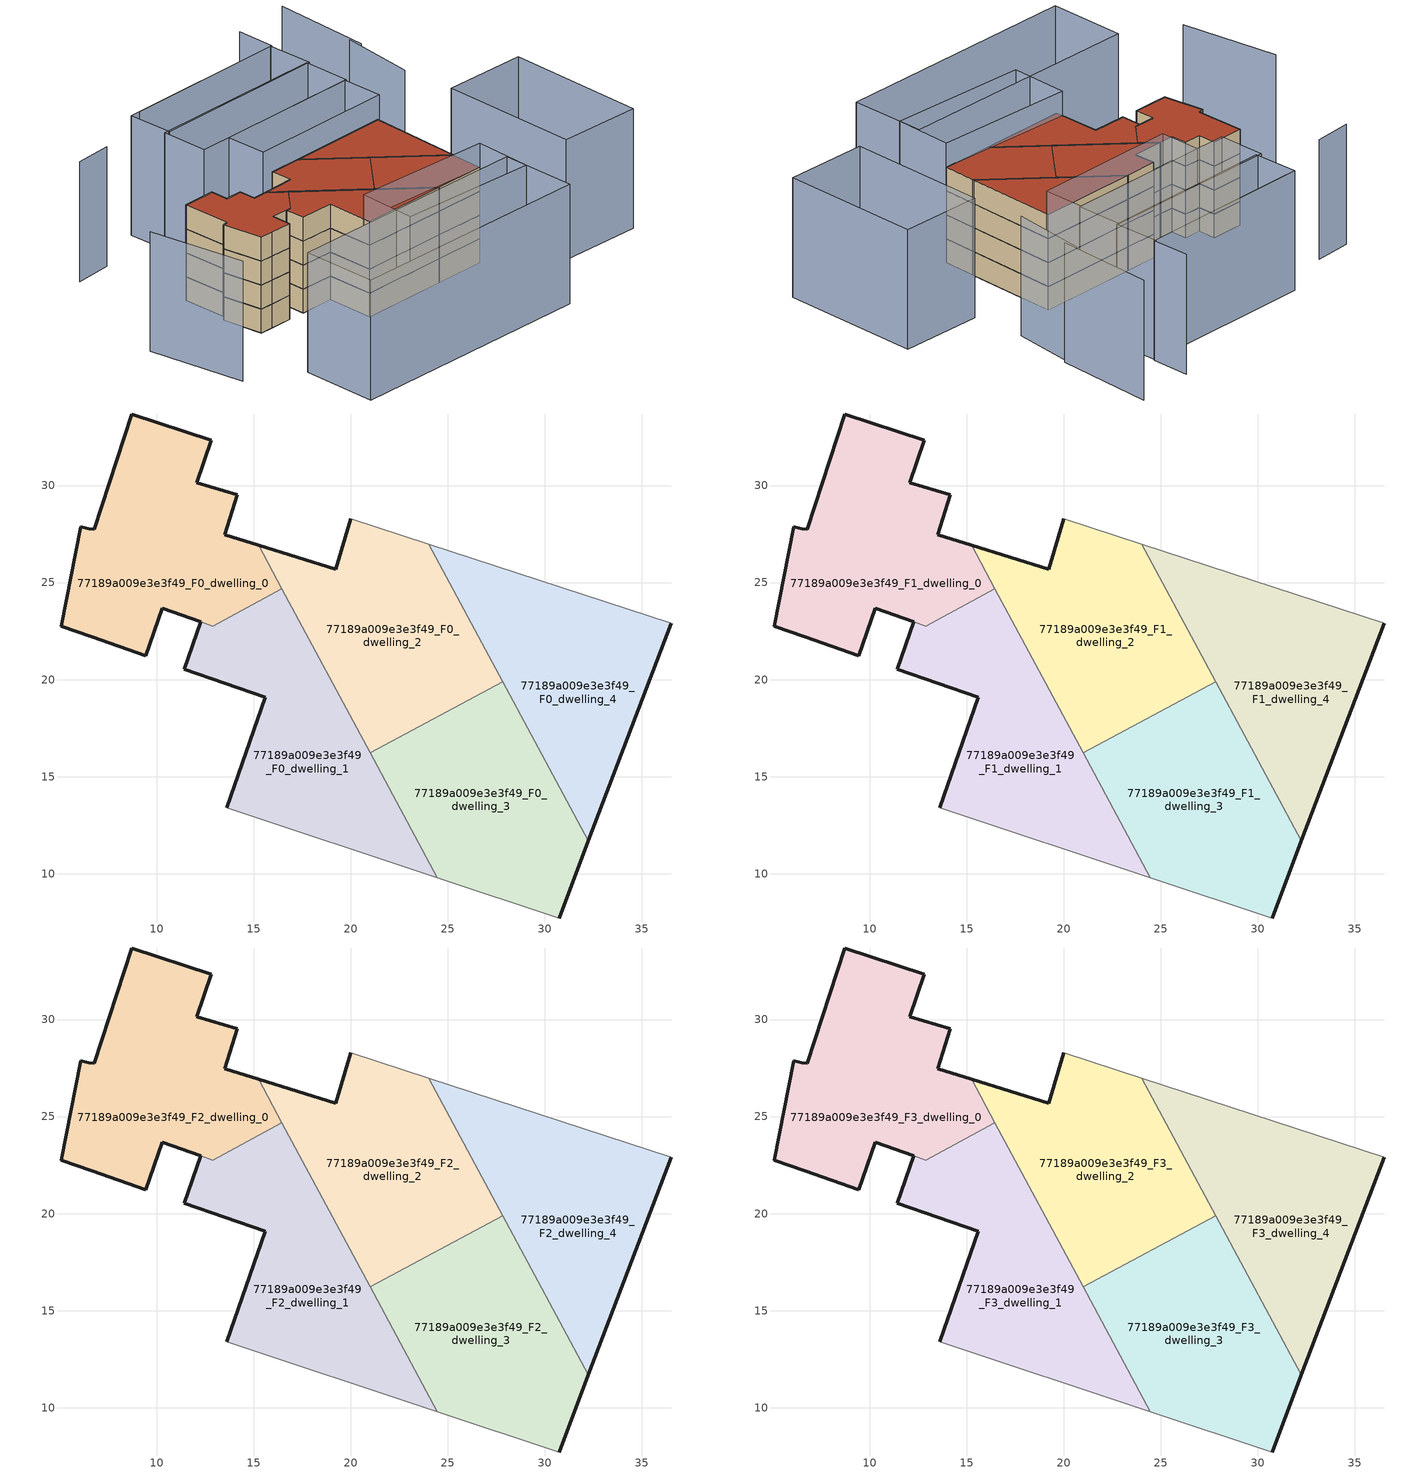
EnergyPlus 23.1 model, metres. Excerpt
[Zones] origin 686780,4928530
77189a009e3e3f49_F0_dwelling_0
 floor ground (EU_floor_Construction): 16.45,24.68 15.25,26.92 13.51,27.45 14.15,29.51 12.06,30.15 12.81,32.34 8.73,33.68 6.79,27.75 6.51,27.78 6.09,27.87 5.1,22.74 6.67,22.2 9.44,21.23 10.29,23.67 12.88,22.76 z0
 wall outside (EU_wall_Construction): 12.27,22.98 10.29,23.67 9.44,21.23 6.67,22.2 5.1,22.74 6.09,27.87 6.51,27.78 6.79,27.75 8.73,33.68 12.81,32.34 12.06,30.15 14.15,29.51 13.51,27.45 15.25,26.92 z0:3
 wall to 77189a009e3e3f49_F0_dwelling_1 (EU_wall_Construction): 16.45,24.68 12.88,22.76 12.28,22.97 z0:3
 wall to 77189a009e3e3f49_F0_dwelling_2 (EU_wall_Construction): 15.25,26.92 16.45,24.68 z0:3
77189a009e3e3f49_F0_dwelling_1
 floor ground (EU_floor_Construction): 24.46,9.8 16.45,24.68 12.88,22.76 12.28,22.97 11.43,20.52 15.6,19.09 13.62,13.39 z0
 wall outside (EU_wall_Construction): 13.62,13.39 15.6,19.09 11.43,20.52 12.28,22.97 z0:3
 wall adiabatic (EU_wall_Construction): 24.46,9.8 13.62,13.39 z0:3
 wall to 77189a009e3e3f49_F0_dwelling_3 (EU_wall_Construction): 21,16.23 24.46,9.8 z0:3
 wall to 77189a009e3e3f49_F0_dwelling_2 (EU_wall_Construction): 16.46,24.68 21,16.23 z0:3
77189a009e3e3f49_F0_dwelling_2
 floor ground (EU_floor_Construction): 27.83,19.9 24.03,26.97 20,28.28 19.24,25.68 15.25,26.92 21,16.22 z0
 wall outside (EU_wall_Construction): 15.25,26.92 19.24,25.68 20,28.28 z0:3
 wall adiabatic (EU_wall_Construction): 20,28.28 24.03,26.97 z0:3
 wall to 77189a009e3e3f49_F0_dwelling_3 (EU_wall_Construction): 27.83,19.9 21,16.22 z0:3
 wall to 77189a009e3e3f49_F0_dwelling_4 (EU_wall_Construction): 24.03,26.97 27.83,19.9 z0:3
77189a009e3e3f49_F0_dwelling_3
 floor ground (EU_floor_Construction): 30.74,7.72 32.24,11.7 27.83,19.9 21,16.22 24.46,9.8 z0
 wall outside (EU_wall_Construction): 32.24,11.7 30.74,7.72 z0:3
 wall adiabatic (EU_wall_Construction): 30.74,7.72 24.46,9.8 z0:3
 wall to 77189a009e3e3f49_F0_dwelling_4 (EU_wall_Construction): 27.83,19.9 32.24,11.7 z0:3
77189a009e3e3f49_F0_dwelling_4
 floor ground (EU_floor_Construction): 32.24,11.7 36.5,22.91 24.03,26.97 z0
 wall outside (EU_wall_Construction): 36.5,22.91 32.24,11.7 z0:3
 wall adiabatic (EU_wall_Construction): 24.03,26.97 36.5,22.91 z0:3
77189a009e3e3f49_F1_dwelling_0
 floor to 77189a009e3e3f49_F0_dwelling_0 (EU_floor_Construction): 16.45,24.68 15.25,26.92 13.51,27.45 14.15,29.51 12.06,30.15 12.81,32.34 8.73,33.68 6.79,27.75 6.51,27.78 6.09,27.87 5.1,22.74 6.67,22.2 9.44,21.23 10.29,23.67 12.88,22.76 z3
 wall outside (EU_wall_Construction): 12.27,22.98 10.29,23.67 9.44,21.23 6.67,22.2 5.1,22.74 6.09,27.87 6.51,27.78 6.79,27.75 8.73,33.68 12.81,32.34 12.06,30.15 14.15,29.51 13.51,27.45 15.25,26.92 z3:6
 wall to 77189a009e3e3f49_F1_dwelling_1 (EU_wall_Construction): 16.45,24.68 12.88,22.76 12.28,22.97 z3:6
 wall to 77189a009e3e3f49_F1_dwelling_2 (EU_wall_Construction): 15.25,26.92 16.45,24.68 z3:6
77189a009e3e3f49_F1_dwelling_1
 floor to 77189a009e3e3f49_F0_dwelling_1 (EU_floor_Construction): 24.46,9.8 16.45,24.68 12.88,22.76 12.28,22.97 11.43,20.52 15.6,19.09 13.62,13.39 z3
 wall outside (EU_wall_Construction): 13.62,13.39 15.6,19.09 11.43,20.52 12.28,22.97 z3:6
 wall adiabatic (EU_wall_Construction): 24.46,9.8 13.62,13.39 z3:6
 wall to 77189a009e3e3f49_F1_dwelling_3 (EU_wall_Construction): 21,16.23 24.46,9.8 z3:6
 wall to 77189a009e3e3f49_F1_dwelling_2 (EU_wall_Construction): 16.46,24.68 21,16.23 z3:6
77189a009e3e3f49_F1_dwelling_2
 floor to 77189a009e3e3f49_F0_dwelling_2 (EU_floor_Construction): 27.83,19.9 24.03,26.97 20,28.28 19.24,25.68 15.25,26.92 21,16.22 z3
 wall outside (EU_wall_Construction): 15.25,26.92 19.24,25.68 20,28.28 z3:6
 wall adiabatic (EU_wall_Construction): 20,28.28 24.03,26.97 z3:6
 wall to 77189a009e3e3f49_F1_dwelling_3 (EU_wall_Construction): 27.83,19.9 21,16.22 z3:6
 wall to 77189a009e3e3f49_F1_dwelling_4 (EU_wall_Construction): 24.03,26.97 27.83,19.9 z3:6
77189a009e3e3f49_F1_dwelling_3
 floor to 77189a009e3e3f49_F0_dwelling_3 (EU_floor_Construction): 30.74,7.72 32.24,11.7 27.83,19.9 21,16.22 24.46,9.8 z3
 wall outside (EU_wall_Construction): 32.24,11.7 30.74,7.72 z3:6
 wall adiabatic (EU_wall_Construction): 30.74,7.72 24.46,9.8 z3:6
 wall to 77189a009e3e3f49_F1_dwelling_4 (EU_wall_Construction): 27.83,19.9 32.24,11.7 z3:6
77189a009e3e3f49_F1_dwelling_4
 floor to 77189a009e3e3f49_F0_dwelling_4 (EU_floor_Construction): 32.24,11.7 36.5,22.91 24.03,26.97 z3
 wall outside (EU_wall_Construction): 36.5,22.91 32.24,11.7 z3:6
 wall adiabatic (EU_wall_Construction): 24.03,26.97 36.5,22.91 z3:6
77189a009e3e3f49_F2_dwelling_0
 floor to 77189a009e3e3f49_F1_dwelling_0 (EU_floor_Construction): 16.45,24.68 15.25,26.92 13.51,27.45 14.15,29.51 12.06,30.15 12.81,32.34 8.73,33.68 6.79,27.75 6.51,27.78 6.09,27.87 5.1,22.74 6.67,22.2 9.44,21.23 10.29,23.67 12.88,22.76 z6
 wall outside (EU_wall_Construction): 12.27,22.98 10.29,23.67 9.44,21.23 6.67,22.2 5.1,22.74 6.09,27.87 6.51,27.78 6.79,27.75 8.73,33.68 12.81,32.34 12.06,30.15 14.15,29.51 13.51,27.45 15.25,26.92 z6:9
 wall to 77189a009e3e3f49_F2_dwelling_1 (EU_wall_Construction): 16.45,24.68 12.88,22.76 12.28,22.97 z6:9
 wall to 77189a009e3e3f49_F2_dwelling_2 (EU_wall_Construction): 15.25,26.92 16.45,24.68 z6:9
77189a009e3e3f49_F2_dwelling_1
 floor to 77189a009e3e3f49_F1_dwelling_1 (EU_floor_Construction): 24.46,9.8 16.45,24.68 12.88,22.76 12.28,22.97 11.43,20.52 15.6,19.09 13.62,13.39 z6
 wall outside (EU_wall_Construction): 13.62,13.39 15.6,19.09 11.43,20.52 12.28,22.97 z6:9
 wall adiabatic (EU_wall_Construction): 24.46,9.8 13.62,13.39 z6:9
 wall to 77189a009e3e3f49_F2_dwelling_3 (EU_wall_Construction): 21,16.23 24.46,9.8 z6:9
 wall to 77189a009e3e3f49_F2_dwelling_2 (EU_wall_Construction): 16.46,24.68 21,16.23 z6:9
77189a009e3e3f49_F2_dwelling_2
 floor to 77189a009e3e3f49_F1_dwelling_2 (EU_floor_Construction): 27.83,19.9 24.03,26.97 20,28.28 19.24,25.68 15.25,26.92 21,16.22 z6
 wall outside (EU_wall_Construction): 15.25,26.92 19.24,25.68 20,28.28 z6:9
 wall adiabatic (EU_wall_Construction): 20,28.28 24.03,26.97 z6:9
 wall to 77189a009e3e3f49_F2_dwelling_3 (EU_wall_Construction): 27.83,19.9 21,16.22 z6:9
 wall to 77189a009e3e3f49_F2_dwelling_4 (EU_wall_Construction): 24.03,26.97 27.83,19.9 z6:9
77189a009e3e3f49_F2_dwelling_3
 floor to 77189a009e3e3f49_F1_dwelling_3 (EU_floor_Construction): 30.74,7.72 32.24,11.7 27.83,19.9 21,16.22 24.46,9.8 z6
 wall outside (EU_wall_Construction): 32.24,11.7 30.74,7.72 z6:9
 wall adiabatic (EU_wall_Construction): 30.74,7.72 24.46,9.8 z6:9
 wall to 77189a009e3e3f49_F2_dwelling_4 (EU_wall_Construction): 27.83,19.9 32.24,11.7 z6:9
77189a009e3e3f49_F2_dwelling_4
 floor to 77189a009e3e3f49_F1_dwelling_4 (EU_floor_Construction): 32.24,11.7 36.5,22.91 24.03,26.97 z6
 wall outside (EU_wall_Construction): 36.5,22.91 32.24,11.7 z6:9
 wall adiabatic (EU_wall_Construction): 24.03,26.97 36.5,22.91 z6:9
77189a009e3e3f49_F3_dwelling_0
 floor to 77189a009e3e3f49_F2_dwelling_0 (EU_floor_Construction): 16.45,24.68 15.25,26.92 13.51,27.45 14.15,29.51 12.06,30.15 12.81,32.34 8.73,33.68 6.79,27.75 6.51,27.78 6.09,27.87 5.1,22.74 6.67,22.2 9.44,21.23 10.29,23.67 12.88,22.76 z9
 wall outside (EU_wall_Construction): 12.27,22.98 10.29,23.67 9.44,21.23 6.67,22.2 5.1,22.74 6.09,27.87 6.51,27.78 6.79,27.75 8.73,33.68 12.81,32.34 12.06,30.15 14.15,29.51 13.51,27.45 15.25,26.92 z9:12
 wall to 77189a009e3e3f49_F3_dwelling_1 (EU_wall_Construction): 16.45,24.68 12.88,22.76 12.28,22.97 z9:12
 wall to 77189a009e3e3f49_F3_dwelling_2 (EU_wall_Construction): 15.25,26.92 16.45,24.68 z9:12
 roof outside (EU_roof_Construction): 12.81,32.34 12.06,30.15 14.15,29.51 13.51,27.45 15.25,26.92 16.45,24.68 12.88,22.76 10.29,23.67 9.44,21.23 6.67,22.2 5.1,22.74 6.09,27.87 6.51,27.78 6.79,27.75 8.73,33.68 z12
77189a009e3e3f49_F3_dwelling_1
 floor to 77189a009e3e3f49_F2_dwelling_1 (EU_floor_Construction): 24.46,9.8 16.45,24.68 12.88,22.76 12.28,22.97 11.43,20.52 15.6,19.09 13.62,13.39 z9
 wall outside (EU_wall_Construction): 13.62,13.39 15.6,19.09 11.43,20.52 12.28,22.97 z9:12
 wall adiabatic (EU_wall_Construction): 24.46,9.8 13.62,13.39 z9:12
 wall to 77189a009e3e3f49_F3_dwelling_3 (EU_wall_Construction): 21,16.23 24.46,9.8 z9:12
 wall to 77189a009e3e3f49_F3_dwelling_2 (EU_wall_Construction): 16.46,24.68 21,16.23 z9:12
 roof outside (EU_roof_Construction): 16.45,24.68 24.46,9.8 13.62,13.39 15.6,19.09 11.43,20.52 12.28,22.97 12.88,22.76 z12
77189a009e3e3f49_F3_dwelling_2
 floor to 77189a009e3e3f49_F2_dwelling_2 (EU_floor_Construction): 27.83,19.9 24.03,26.97 20,28.28 19.24,25.68 15.25,26.92 21,16.22 z9
 wall outside (EU_wall_Construction): 15.25,26.92 19.24,25.68 20,28.28 z9:12
 wall adiabatic (EU_wall_Construction): 20,28.28 24.03,26.97 z9:12
 wall to 77189a009e3e3f49_F3_dwelling_3 (EU_wall_Construction): 27.83,19.9 21,16.22 z9:12
 wall to 77189a009e3e3f49_F3_dwelling_4 (EU_wall_Construction): 24.03,26.97 27.83,19.9 z9:12
 roof outside (EU_roof_Construction): 24.03,26.97 27.83,19.9 21,16.22 15.25,26.92 19.24,25.68 20,28.28 z12
77189a009e3e3f49_F3_dwelling_3
 floor to 77189a009e3e3f49_F2_dwelling_3 (EU_floor_Construction): 30.74,7.72 32.24,11.7 27.83,19.9 21,16.22 24.46,9.8 z9
 wall outside (EU_wall_Construction): 32.24,11.7 30.74,7.72 z9:12
 wall adiabatic (EU_wall_Construction): 30.74,7.72 24.46,9.8 z9:12
 wall to 77189a009e3e3f49_F3_dwelling_4 (EU_wall_Construction): 27.83,19.9 32.24,11.7 z9:12
 roof outside (EU_roof_Construction): 27.83,19.9 32.24,11.7 30.74,7.72 24.46,9.8 21,16.22 z12
77189a009e3e3f49_F3_dwelling_4
 floor to 77189a009e3e3f49_F2_dwelling_4 (EU_floor_Construction): 32.24,11.7 36.5,22.91 24.03,26.97 z9
 wall outside (EU_wall_Construction): 36.5,22.91 32.24,11.7 z9:12
 wall adiabatic (EU_wall_Construction): 24.03,26.97 36.5,22.91 z9:12
 roof outside (EU_roof_Construction): 36.5,22.91 32.24,11.7 24.03,26.97 z12
shading: 43.3,22.71 47.51,31.43 / 47.12,29.84 51.77,41.65 / -4.12,32.11 -6.35,19.73 / 44.08,43.33 42.59,38.7 / 42.59,38.7 21.9,45.35 / 12.64,45.15 7.99,46.36 / 25.89,-5.53 -4.57,4.88 / -4.57,4.88 -1.43,14.05 / -1.43,14.05 29.03,3.63 / 29.03,3.63 25.89,-5.53 / 30.74,7.72 28.07,0.82 / 28.07,0.82 11.27,7.32 / 11.27,7.32 13.94,14.22 / 13.94,14.22 30.74,7.72 / 51.6,12.63 45.52,-4.29 / 45.52,-4.29 35.49,-0.69 / 35.49,-0.69 41.57,16.23 / 41.57,16.23 51.6,12.63 / 20.26,33.73 38.35,27.8 / 38.35,27.8 36.71,22.8 / 36.71,22.8 18.62,28.74 / 18.62,28.74 20.26,33.73 / 38.55,27.72 16.47,34.98 / 16.47,34.98 18.35,40.69 / 18.35,40.69 40.43,33.42 / 40.43,33.42 38.55,27.72 / 20.61,45.8 42.4,38.76 / 42.4,38.76 40.61,33.22 / 40.61,33.22 18.82,40.26 / 18.82,40.26 20.61,45.8 z0:15
[Building]
EU S2 Campaign: North Axis=0; Terrain=City; Solar Distribution=FullExterior
[Site:Location]
Bologna: Latitude=44.5; Longitude=11.25; Time Zone=1; Elevation=37
[SizingPeriod:WeatherFileDays]
AnnualSizingPeriod: Begin Month=1; Begin Day of Month=1; End Month=12; End Day of Month=31; Day of Week for Start Day=Monday; Use Weather File Daylight Saving Period=No; Use Weather File Rain and Snow Indicators=No
[MATERIAL]
EU_InternalMass_Material: Roughness=MediumRough; Thickness=0.1; Conductivity=1; Density=1800; Specific Heat=900; Thermal Absorptance=0.9; Solar Absorptance=0.7; Visible Absorptance=0.7
[MATERIAL:NOMASS] Roughness=MediumRough; Thermal Absorptance=0.9; Solar Absorptance=0.7; Visible Absorptance=0.7
Name | Thermal Resistance
EU_wall_NoMass | 0.781309
EU_roof_NoMass | 0.418499
EU_floor_NoMass | 0.563442
[CONSTRUCTION]
EU_wall_Construction: EU_wall_NoMass
EU_roof_Construction: EU_roof_NoMass
EU_floor_Construction: EU_floor_NoMass
EU_InternalMass_Construction: EU_InternalMass_Material
[ZONE] Type=1; Multiplier=1; Ceiling Height=autocalculate; Floor Area=autocalculate; Part of Total Floor Area=Yes
Name | Volume
77189a009e3e3f49_F0_dwelling_0; 77189a009e3e3f49_F1_dwelling_0; 77189a009e3e3f49_F2_dwelling_0; 77189a009e3e3f49_F3_dwelling_0 | 235.296
77189a009e3e3f49_F0_dwelling_1; 77189a009e3e3f49_F1_dwelling_1; 77189a009e3e3f49_F2_dwelling_1; 77189a009e3e3f49_F3_dwelling_1 | 236.649
77189a009e3e3f49_F0_dwelling_2; 77189a009e3e3f49_F1_dwelling_2; 77189a009e3e3f49_F2_dwelling_2; 77189a009e3e3f49_F3_dwelling_2 | 235.252
77189a009e3e3f49_F0_dwelling_3; 77189a009e3e3f49_F1_dwelling_3; 77189a009e3e3f49_F2_dwelling_3; 77189a009e3e3f49_F3_dwelling_3 | 235.245
77189a009e3e3f49_F0_dwelling_4; 77189a009e3e3f49_F1_dwelling_4; 77189a009e3e3f49_F2_dwelling_4; 77189a009e3e3f49_F3_dwelling_4 | 235.619
[INTERNALMASS] Construction=EU_InternalMass_Construction
Name | Zone or ZoneList | Surface Area
77189a009e3e3f49_F0_dwelling_0_EU_InternalMass | 77189a009e3e3f49_F0_dwelling_0 | 78.432
77189a009e3e3f49_F0_dwelling_1_EU_InternalMass | 77189a009e3e3f49_F0_dwelling_1 | 78.8819
77189a009e3e3f49_F0_dwelling_2_EU_InternalMass | 77189a009e3e3f49_F0_dwelling_2 | 78.4177
77189a009e3e3f49_F0_dwelling_3_EU_InternalMass | 77189a009e3e3f49_F0_dwelling_3 | 78.4158
77189a009e3e3f49_F0_dwelling_4_EU_InternalMass | 77189a009e3e3f49_F0_dwelling_4 | 78.5399
77189a009e3e3f49_F1_dwelling_0_EU_InternalMass | 77189a009e3e3f49_F1_dwelling_0 | 78.432
77189a009e3e3f49_F1_dwelling_1_EU_InternalMass | 77189a009e3e3f49_F1_dwelling_1 | 78.8819
77189a009e3e3f49_F1_dwelling_2_EU_InternalMass | 77189a009e3e3f49_F1_dwelling_2 | 78.4177
77189a009e3e3f49_F1_dwelling_3_EU_InternalMass | 77189a009e3e3f49_F1_dwelling_3 | 78.4158
77189a009e3e3f49_F1_dwelling_4_EU_InternalMass | 77189a009e3e3f49_F1_dwelling_4 | 78.5399
77189a009e3e3f49_F2_dwelling_0_EU_InternalMass | 77189a009e3e3f49_F2_dwelling_0 | 78.432
77189a009e3e3f49_F2_dwelling_1_EU_InternalMass | 77189a009e3e3f49_F2_dwelling_1 | 78.8819
77189a009e3e3f49_F2_dwelling_2_EU_InternalMass | 77189a009e3e3f49_F2_dwelling_2 | 78.4177
77189a009e3e3f49_F2_dwelling_3_EU_InternalMass | 77189a009e3e3f49_F2_dwelling_3 | 78.4158
77189a009e3e3f49_F2_dwelling_4_EU_InternalMass | 77189a009e3e3f49_F2_dwelling_4 | 78.5399
77189a009e3e3f49_F3_dwelling_0_EU_InternalMass | 77189a009e3e3f49_F3_dwelling_0 | 78.432
77189a009e3e3f49_F3_dwelling_1_EU_InternalMass | 77189a009e3e3f49_F3_dwelling_1 | 78.8819
77189a009e3e3f49_F3_dwelling_2_EU_InternalMass | 77189a009e3e3f49_F3_dwelling_2 | 78.4177
77189a009e3e3f49_F3_dwelling_3_EU_InternalMass | 77189a009e3e3f49_F3_dwelling_3 | 78.4158
77189a009e3e3f49_F3_dwelling_4_EU_InternalMass | 77189a009e3e3f49_F3_dwelling_4 | 78.5399
[OTHEREQUIPMENT] Fuel Type=Electricity; Design Level Calculation Method=Watts/Area; Power per Zone Floor Area=1; Fraction Latent=0; Fraction Radiant=0; Fraction Lost=0; Carbon Dioxide Generation Rate=0; EndUse Subcategory=EU_Step8_InternalGains
Name | Zone or ZoneList or Space or SpaceList | Schedule
EU_Step8_InternalGain_77189a009e3e3f49_F0_dwelling_0_f000 | 77189a009e3e3f49_F0_dwelling_0 | EU_Step8_GainSchedule_77189a009e3e3f49_F0_dwelling_0_f000
EU_Step8_InternalGain_77189a009e3e3f49_F0_dwelling_1_f000 | 77189a009e3e3f49_F0_dwelling_1 | EU_Step8_GainSchedule_77189a009e3e3f49_F0_dwelling_1_f000
EU_Step8_InternalGain_77189a009e3e3f49_F0_dwelling_2_f000 | 77189a009e3e3f49_F0_dwelling_2 | EU_Step8_GainSchedule_77189a009e3e3f49_F0_dwelling_2_f000
EU_Step8_InternalGain_77189a009e3e3f49_F0_dwelling_3_f000 | 77189a009e3e3f49_F0_dwelling_3 | EU_Step8_GainSchedule_77189a009e3e3f49_F0_dwelling_3_f000
EU_Step8_InternalGain_77189a009e3e3f49_F0_dwelling_4_f000 | 77189a009e3e3f49_F0_dwelling_4 | EU_Step8_GainSchedule_77189a009e3e3f49_F0_dwelling_4_f000
EU_Step8_InternalGain_77189a009e3e3f49_F1_dwelling_0_f000 | 77189a009e3e3f49_F1_dwelling_0 | EU_Step8_GainSchedule_77189a009e3e3f49_F1_dwelling_0_f000
EU_Step8_InternalGain_77189a009e3e3f49_F1_dwelling_1_f000 | 77189a009e3e3f49_F1_dwelling_1 | EU_Step8_GainSchedule_77189a009e3e3f49_F1_dwelling_1_f000
EU_Step8_InternalGain_77189a009e3e3f49_F1_dwelling_2_f000 | 77189a009e3e3f49_F1_dwelling_2 | EU_Step8_GainSchedule_77189a009e3e3f49_F1_dwelling_2_f000
EU_Step8_InternalGain_77189a009e3e3f49_F1_dwelling_3_f000 | 77189a009e3e3f49_F1_dwelling_3 | EU_Step8_GainSchedule_77189a009e3e3f49_F1_dwelling_3_f000
EU_Step8_InternalGain_77189a009e3e3f49_F1_dwelling_4_f000 | 77189a009e3e3f49_F1_dwelling_4 | EU_Step8_GainSchedule_77189a009e3e3f49_F1_dwelling_4_f000
EU_Step8_InternalGain_77189a009e3e3f49_F2_dwelling_0_f000 | 77189a009e3e3f49_F2_dwelling_0 | EU_Step8_GainSchedule_77189a009e3e3f49_F2_dwelling_0_f000
EU_Step8_InternalGain_77189a009e3e3f49_F2_dwelling_1_f000 | 77189a009e3e3f49_F2_dwelling_1 | EU_Step8_GainSchedule_77189a009e3e3f49_F2_dwelling_1_f000
EU_Step8_InternalGain_77189a009e3e3f49_F2_dwelling_2_f000 | 77189a009e3e3f49_F2_dwelling_2 | EU_Step8_GainSchedule_77189a009e3e3f49_F2_dwelling_2_f000
EU_Step8_InternalGain_77189a009e3e3f49_F2_dwelling_3_f000 | 77189a009e3e3f49_F2_dwelling_3 | EU_Step8_GainSchedule_77189a009e3e3f49_F2_dwelling_3_f000
EU_Step8_InternalGain_77189a009e3e3f49_F2_dwelling_4_f000 | 77189a009e3e3f49_F2_dwelling_4 | EU_Step8_GainSchedule_77189a009e3e3f49_F2_dwelling_4_f000
EU_Step8_InternalGain_77189a009e3e3f49_F3_dwelling_0_f000 | 77189a009e3e3f49_F3_dwelling_0 | EU_Step8_GainSchedule_77189a009e3e3f49_F3_dwelling_0_f000
EU_Step8_InternalGain_77189a009e3e3f49_F3_dwelling_1_f000 | 77189a009e3e3f49_F3_dwelling_1 | EU_Step8_GainSchedule_77189a009e3e3f49_F3_dwelling_1_f000
EU_Step8_InternalGain_77189a009e3e3f49_F3_dwelling_2_f000 | 77189a009e3e3f49_F3_dwelling_2 | EU_Step8_GainSchedule_77189a009e3e3f49_F3_dwelling_2_f000
EU_Step8_InternalGain_77189a009e3e3f49_F3_dwelling_3_f000 | 77189a009e3e3f49_F3_dwelling_3 | EU_Step8_GainSchedule_77189a009e3e3f49_F3_dwelling_3_f000
EU_Step8_InternalGain_77189a009e3e3f49_F3_dwelling_4_f000 | 77189a009e3e3f49_F3_dwelling_4 | EU_Step8_GainSchedule_77189a009e3e3f49_F3_dwelling_4_f000
[ZONEVENTILATION:DESIGNFLOWRATE] Schedule=EU_AlwaysOn; Design Flow Rate Calculation Method=AirChanges/Hour; Air Changes per Hour=0.692607; Ventilation Type=Natural; Fan Pressure Rise=0; Fan Total Efficiency=1; Constant Term Coefficient=1; Temperature Term Coefficient=0; Velocity Term Coefficient=0; Velocity Squared Term Coefficient=0; Minimum Indoor Temperature=-100; Maximum Indoor Temperature=100; Delta Temperature=-100; Minimum Outdoor Temperature=-100; Maximum Outdoor Temperature=100; Maximum Wind Speed=40
Name | Zone or ZoneList or Space or SpaceList
EU_ConstantAir_77189a009e3e3f49_F0_dwelling_0 | 77189a009e3e3f49_F0_dwelling_0
EU_ConstantAir_77189a009e3e3f49_F0_dwelling_1 | 77189a009e3e3f49_F0_dwelling_1
EU_ConstantAir_77189a009e3e3f49_F0_dwelling_2 | 77189a009e3e3f49_F0_dwelling_2
EU_ConstantAir_77189a009e3e3f49_F0_dwelling_3 | 77189a009e3e3f49_F0_dwelling_3
EU_ConstantAir_77189a009e3e3f49_F0_dwelling_4 | 77189a009e3e3f49_F0_dwelling_4
EU_ConstantAir_77189a009e3e3f49_F1_dwelling_0 | 77189a009e3e3f49_F1_dwelling_0
EU_ConstantAir_77189a009e3e3f49_F1_dwelling_1 | 77189a009e3e3f49_F1_dwelling_1
EU_ConstantAir_77189a009e3e3f49_F1_dwelling_2 | 77189a009e3e3f49_F1_dwelling_2
EU_ConstantAir_77189a009e3e3f49_F1_dwelling_3 | 77189a009e3e3f49_F1_dwelling_3
EU_ConstantAir_77189a009e3e3f49_F1_dwelling_4 | 77189a009e3e3f49_F1_dwelling_4
EU_ConstantAir_77189a009e3e3f49_F2_dwelling_0 | 77189a009e3e3f49_F2_dwelling_0
EU_ConstantAir_77189a009e3e3f49_F2_dwelling_1 | 77189a009e3e3f49_F2_dwelling_1
EU_ConstantAir_77189a009e3e3f49_F2_dwelling_2 | 77189a009e3e3f49_F2_dwelling_2
EU_ConstantAir_77189a009e3e3f49_F2_dwelling_3 | 77189a009e3e3f49_F2_dwelling_3
EU_ConstantAir_77189a009e3e3f49_F2_dwelling_4 | 77189a009e3e3f49_F2_dwelling_4
EU_ConstantAir_77189a009e3e3f49_F3_dwelling_0 | 77189a009e3e3f49_F3_dwelling_0
EU_ConstantAir_77189a009e3e3f49_F3_dwelling_1 | 77189a009e3e3f49_F3_dwelling_1
EU_ConstantAir_77189a009e3e3f49_F3_dwelling_2 | 77189a009e3e3f49_F3_dwelling_2
EU_ConstantAir_77189a009e3e3f49_F3_dwelling_3 | 77189a009e3e3f49_F3_dwelling_3
EU_ConstantAir_77189a009e3e3f49_F3_dwelling_4 | 77189a009e3e3f49_F3_dwelling_4
[HVACTEMPLATE:THERMOSTAT] Constant Heating Setpoint=20; Constant Cooling Setpoint=50
EU_HeatOnly_77189a009e3e3f49_F0_dwelling_0; EU_HeatOnly_77189a009e3e3f49_F0_dwelling_1; EU_HeatOnly_77189a009e3e3f49_F0_dwelling_2; EU_HeatOnly_77189a009e3e3f49_F0_dwelling_3; EU_HeatOnly_77189a009e3e3f49_F0_dwelling_4; EU_HeatOnly_77189a009e3e3f49_F1_dwelling_0; EU_HeatOnly_77189a009e3e3f49_F1_dwelling_1; EU_HeatOnly_77189a009e3e3f49_F1_dwelling_2; EU_HeatOnly_77189a009e3e3f49_F1_dwelling_3; EU_HeatOnly_77189a009e3e3f49_F1_dwelling_4; EU_HeatOnly_77189a009e3e3f49_F2_dwelling_0; EU_HeatOnly_77189a009e3e3f49_F2_dwelling_1; EU_HeatOnly_77189a009e3e3f49_F2_dwelling_2; EU_HeatOnly_77189a009e3e3f49_F2_dwelling_3; EU_HeatOnly_77189a009e3e3f49_F2_dwelling_4; EU_HeatOnly_77189a009e3e3f49_F3_dwelling_0; EU_HeatOnly_77189a009e3e3f49_F3_dwelling_1; EU_HeatOnly_77189a009e3e3f49_F3_dwelling_2; EU_HeatOnly_77189a009e3e3f49_F3_dwelling_3; EU_HeatOnly_77189a009e3e3f49_F3_dwelling_4
[HVACTEMPLATE:ZONE:IDEALLOADSAIRSYSTEM] System Availability Schedule=EU_AlwaysOn; Maximum Heating Supply Air Temperature=50; Minimum Cooling Supply Air Temperature=13; Maximum Heating Supply Air Humidity Ratio=0.0156; Minimum Cooling Supply Air Humidity Ratio=0.0077; Heating Limit=NoLimit; Cooling Limit=NoLimit; Heating Availability Schedule=EU_AlwaysOn; Cooling Availability Schedule=EU_CoolingOff; Dehumidification Control Type=ConstantSensibleHeatRatio; Cooling Sensible Heat Ratio=0.7; Dehumidification Setpoint=60; Humidification Control Type=None; Humidification Setpoint=30; Outdoor Air Method=None; Outdoor Air Flow Rate per Person=0.00944; Outdoor Air Flow Rate per Zone Floor Area=0; Outdoor Air Flow Rate per Zone=0; Demand Controlled Ventilation Type=None; Outdoor Air Economizer Type=NoEconomizer; Heat Recovery Type=None; Sensible Heat Recovery Effectiveness=0.7; Latent Heat Recovery Effectiveness=0.65
Name | Template Thermostat
77189a009e3e3f49_F0_dwelling_0 | EU_HeatOnly_77189a009e3e3f49_F0_dwelling_0
77189a009e3e3f49_F0_dwelling_1 | EU_HeatOnly_77189a009e3e3f49_F0_dwelling_1
77189a009e3e3f49_F0_dwelling_2 | EU_HeatOnly_77189a009e3e3f49_F0_dwelling_2
77189a009e3e3f49_F0_dwelling_3 | EU_HeatOnly_77189a009e3e3f49_F0_dwelling_3
77189a009e3e3f49_F0_dwelling_4 | EU_HeatOnly_77189a009e3e3f49_F0_dwelling_4
77189a009e3e3f49_F1_dwelling_0 | EU_HeatOnly_77189a009e3e3f49_F1_dwelling_0
77189a009e3e3f49_F1_dwelling_1 | EU_HeatOnly_77189a009e3e3f49_F1_dwelling_1
77189a009e3e3f49_F1_dwelling_2 | EU_HeatOnly_77189a009e3e3f49_F1_dwelling_2
77189a009e3e3f49_F1_dwelling_3 | EU_HeatOnly_77189a009e3e3f49_F1_dwelling_3
77189a009e3e3f49_F1_dwelling_4 | EU_HeatOnly_77189a009e3e3f49_F1_dwelling_4
77189a009e3e3f49_F2_dwelling_0 | EU_HeatOnly_77189a009e3e3f49_F2_dwelling_0
77189a009e3e3f49_F2_dwelling_1 | EU_HeatOnly_77189a009e3e3f49_F2_dwelling_1
77189a009e3e3f49_F2_dwelling_2 | EU_HeatOnly_77189a009e3e3f49_F2_dwelling_2
77189a009e3e3f49_F2_dwelling_3 | EU_HeatOnly_77189a009e3e3f49_F2_dwelling_3
77189a009e3e3f49_F2_dwelling_4 | EU_HeatOnly_77189a009e3e3f49_F2_dwelling_4
77189a009e3e3f49_F3_dwelling_0 | EU_HeatOnly_77189a009e3e3f49_F3_dwelling_0
77189a009e3e3f49_F3_dwelling_1 | EU_HeatOnly_77189a009e3e3f49_F3_dwelling_1
77189a009e3e3f49_F3_dwelling_2 | EU_HeatOnly_77189a009e3e3f49_F3_dwelling_2
77189a009e3e3f49_F3_dwelling_3 | EU_HeatOnly_77189a009e3e3f49_F3_dwelling_3
77189a009e3e3f49_F3_dwelling_4 | EU_HeatOnly_77189a009e3e3f49_F3_dwelling_4
[SIZING:ZONE] Zone Cooling Design Supply Air Temperature Input Method=SupplyAirTemperature; Zone Cooling Design Supply Air Temperature=13; Zone Heating Design Supply Air Temperature Input Method=SupplyAirTemperature; Zone Heating Design Supply Air Temperature=50; Zone Cooling Design Supply Air Humidity Ratio=0.008; Zone Heating Design Supply Air Humidity Ratio=0.008; Cooling Design Air Flow Method=DesignDay; Cooling Design Air Flow Rate=0; Cooling Minimum Air Flow per Zone Floor Area=0.000762; Cooling Minimum Air Flow=0; Cooling Minimum Air Flow Fraction=0.2; Heating Design Air Flow Method=DesignDay; Heating Design Air Flow Rate=0; Heating Maximum Air Flow per Zone Floor Area=0.002032; Heating Maximum Air Flow=0.141576; Heating Maximum Air Flow Fraction=0.3; Account for Dedicated Outdoor Air System=No; Dedicated Outdoor Air System Control Strategy=NeutralSupplyAir; Dedicated Outdoor Air Low Setpoint Temperature for Design=autosize; Dedicated Outdoor Air High Setpoint Temperature for Design=autosize; Zone Load Sizing Method=Sensible Load Only No Latent Load; Zone Latent Cooling Design Supply Air Humidity Ratio Input Method=HumidityRatioDifference; Zone Cooling Design Supply Air Humidity Ratio Difference=0.005; Zone Latent Heating Design Supply Air Humidity Ratio Input Method=HumidityRatioDifference; Zone Humidification Design Supply Air Humidity Ratio Difference=0.005
77189a009e3e3f49_F0_dwelling_0; 77189a009e3e3f49_F0_dwelling_1; 77189a009e3e3f49_F0_dwelling_2; 77189a009e3e3f49_F0_dwelling_3; 77189a009e3e3f49_F0_dwelling_4; 77189a009e3e3f49_F1_dwelling_0; 77189a009e3e3f49_F1_dwelling_1; 77189a009e3e3f49_F1_dwelling_2; 77189a009e3e3f49_F1_dwelling_3; 77189a009e3e3f49_F1_dwelling_4; 77189a009e3e3f49_F2_dwelling_0; 77189a009e3e3f49_F2_dwelling_1; 77189a009e3e3f49_F2_dwelling_2; 77189a009e3e3f49_F2_dwelling_3; 77189a009e3e3f49_F2_dwelling_4; 77189a009e3e3f49_F3_dwelling_0; 77189a009e3e3f49_F3_dwelling_1; 77189a009e3e3f49_F3_dwelling_2; 77189a009e3e3f49_F3_dwelling_3; 77189a009e3e3f49_F3_dwelling_4
[SCHEDULE:CONSTANT]
Name | Hourly Value
EU_AlwaysOn | 1
EU_CoolingOff | 0
[SCHEDULE:FILE] Column Number=1; Rows to Skip at Top=0; Number of Hours of Data=8760; Column Separator=Comma; Interpolate to Timestep=No; Minutes per Item=60; Adjust Schedule for Daylight Savings=Yes
Name | File
EU_Step8_GainSchedule_77189a009e3e3f49_F0_dwelling_0_f000 | ../../schedules/77189a009e3e3f49/77189a009e3e3f49_F0_dwelling_0_f000_gain.csv
EU_Step8_GainSchedule_77189a009e3e3f49_F0_dwelling_1_f000 | ../../schedules/77189a009e3e3f49/77189a009e3e3f49_F0_dwelling_1_f000_gain.csv
EU_Step8_GainSchedule_77189a009e3e3f49_F0_dwelling_2_f000 | ../../schedules/77189a009e3e3f49/77189a009e3e3f49_F0_dwelling_2_f000_gain.csv
EU_Step8_GainSchedule_77189a009e3e3f49_F0_dwelling_3_f000 | ../../schedules/77189a009e3e3f49/77189a009e3e3f49_F0_dwelling_3_f000_gain.csv
EU_Step8_GainSchedule_77189a009e3e3f49_F0_dwelling_4_f000 | ../../schedules/77189a009e3e3f49/77189a009e3e3f49_F0_dwelling_4_f000_gain.csv
EU_Step8_GainSchedule_77189a009e3e3f49_F1_dwelling_0_f000 | ../../schedules/77189a009e3e3f49/77189a009e3e3f49_F1_dwelling_0_f000_gain.csv
EU_Step8_GainSchedule_77189a009e3e3f49_F1_dwelling_1_f000 | ../../schedules/77189a009e3e3f49/77189a009e3e3f49_F1_dwelling_1_f000_gain.csv
EU_Step8_GainSchedule_77189a009e3e3f49_F1_dwelling_2_f000 | ../../schedules/77189a009e3e3f49/77189a009e3e3f49_F1_dwelling_2_f000_gain.csv
EU_Step8_GainSchedule_77189a009e3e3f49_F1_dwelling_3_f000 | ../../schedules/77189a009e3e3f49/77189a009e3e3f49_F1_dwelling_3_f000_gain.csv
EU_Step8_GainSchedule_77189a009e3e3f49_F1_dwelling_4_f000 | ../../schedules/77189a009e3e3f49/77189a009e3e3f49_F1_dwelling_4_f000_gain.csv
EU_Step8_GainSchedule_77189a009e3e3f49_F2_dwelling_0_f000 | ../../schedules/77189a009e3e3f49/77189a009e3e3f49_F2_dwelling_0_f000_gain.csv
EU_Step8_GainSchedule_77189a009e3e3f49_F2_dwelling_1_f000 | ../../schedules/77189a009e3e3f49/77189a009e3e3f49_F2_dwelling_1_f000_gain.csv
EU_Step8_GainSchedule_77189a009e3e3f49_F2_dwelling_2_f000 | ../../schedules/77189a009e3e3f49/77189a009e3e3f49_F2_dwelling_2_f000_gain.csv
EU_Step8_GainSchedule_77189a009e3e3f49_F2_dwelling_3_f000 | ../../schedules/77189a009e3e3f49/77189a009e3e3f49_F2_dwelling_3_f000_gain.csv
EU_Step8_GainSchedule_77189a009e3e3f49_F2_dwelling_4_f000 | ../../schedules/77189a009e3e3f49/77189a009e3e3f49_F2_dwelling_4_f000_gain.csv
EU_Step8_GainSchedule_77189a009e3e3f49_F3_dwelling_0_f000 | ../../schedules/77189a009e3e3f49/77189a009e3e3f49_F3_dwelling_0_f000_gain.csv
EU_Step8_GainSchedule_77189a009e3e3f49_F3_dwelling_1_f000 | ../../schedules/77189a009e3e3f49/77189a009e3e3f49_F3_dwelling_1_f000_gain.csv
EU_Step8_GainSchedule_77189a009e3e3f49_F3_dwelling_2_f000 | ../../schedules/77189a009e3e3f49/77189a009e3e3f49_F3_dwelling_2_f000_gain.csv
EU_Step8_GainSchedule_77189a009e3e3f49_F3_dwelling_3_f000 | ../../schedules/77189a009e3e3f49/77189a009e3e3f49_F3_dwelling_3_f000_gain.csv
EU_Step8_GainSchedule_77189a009e3e3f49_F3_dwelling_4_f000 | ../../schedules/77189a009e3e3f49/77189a009e3e3f49_F3_dwelling_4_f000_gain.csv
